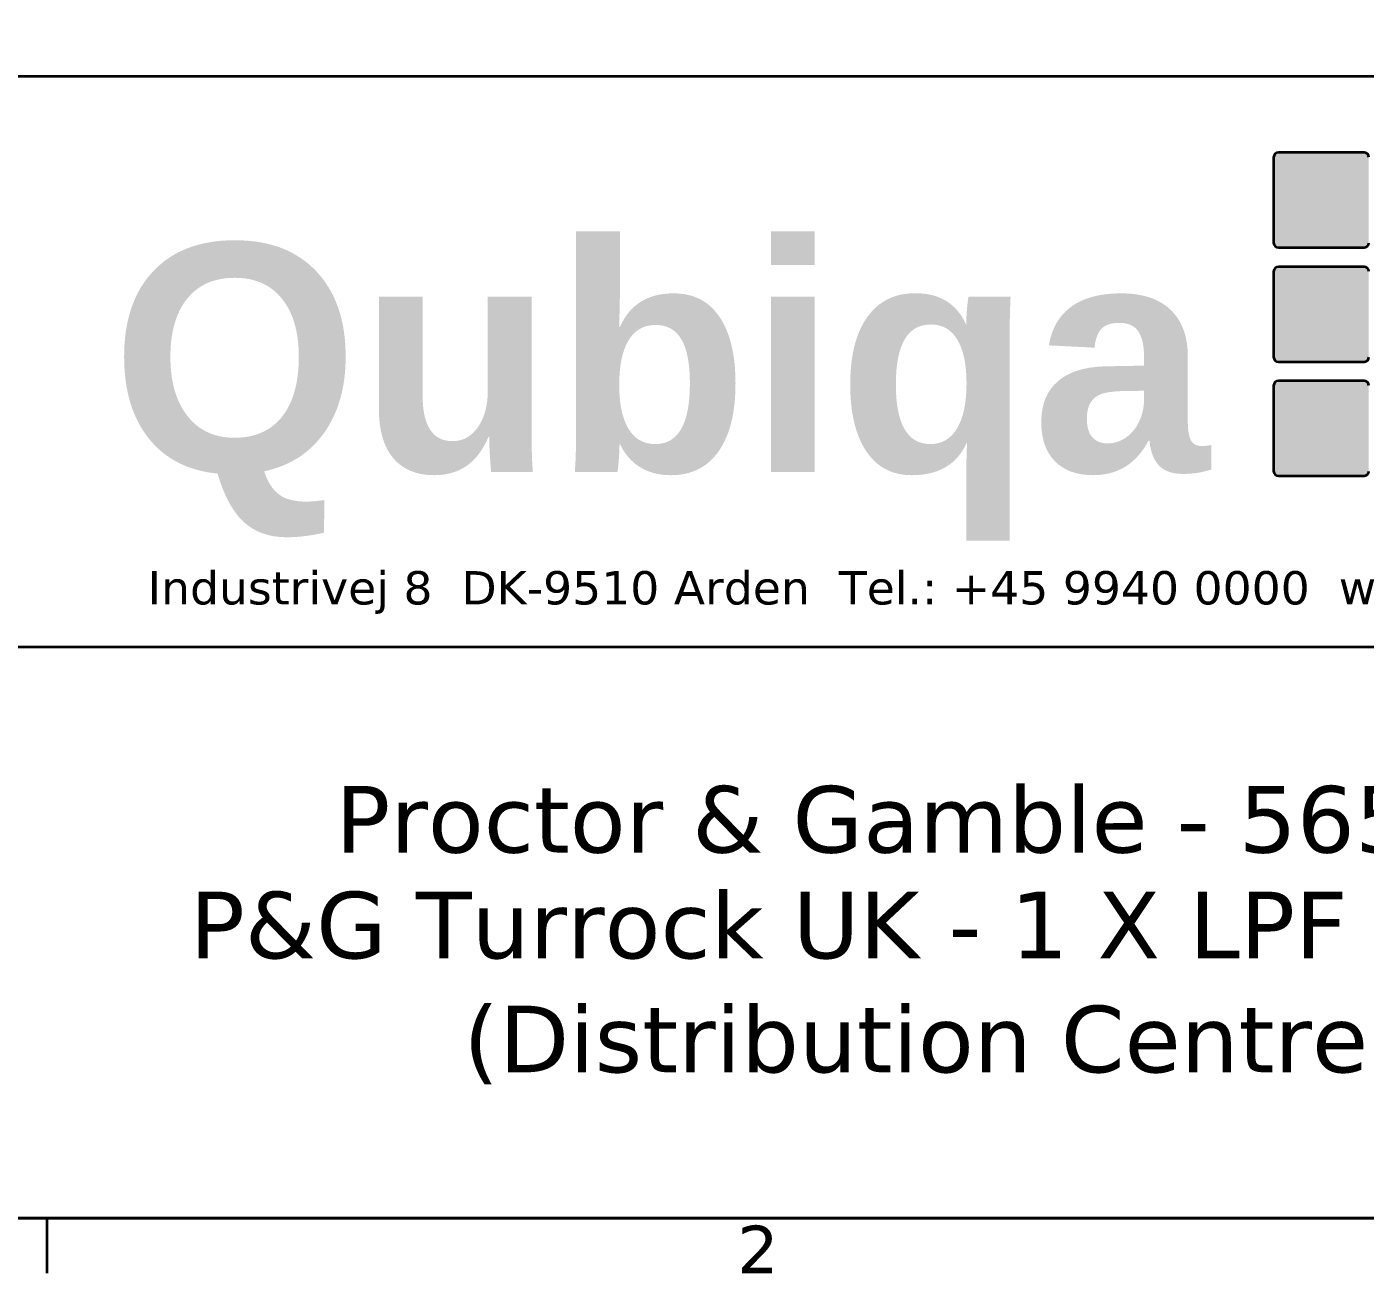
# Model space of a CAD drawing. Header units: millimetres. Extents: x 0 to 67800, y 0 to 42000.
# Drawn here: x 44445 to 51481, y 710 to 7261 of the extents above; entities that cross this region are included whole.
import ezdxf
from ezdxf.enums import TextEntityAlignment as Align

# ---------------------------------------------------------------- set-up
doc = ezdxf.new("R2010")
doc.units = ezdxf.units.MM
doc.header["$LTSCALE"] = 100
for name, color, linetype, lineweight in [('Border (ISO)', 7, 'Continuous', 35), ('Hatch (ISO)', 7, 'Continuous', 18), ('Title (ISO)', 7, 'Continuous', 35)]:
    doc.layers.add(name, color=color, linetype=linetype, lineweight=lineweight)
doc.styles.add('Note Text (ISO)', font='verdana.ttf')
doc.styles.add('Text Style48', font='arial.ttf')
doc.styles.add('Text Style54', font='')
doc.styles.add('Text Style56', font='verdana.ttf')
doc.styles.add('Text Style59', font='verdana.ttf')
doc.styles.add('Text Style60', font='verdana.ttf')
doc.styles.get('Text Style54').set_extended_font_data('Arial', bold=True)

# ---------------------------------------------------------------- blocks, each defined once
blk = doc.blocks.new('Borders Default Border')
at = {"layer": 'Border (ISO)'}
blk.add_line((445.5, 10), (445.5, 7.1), dxfattribs=at)
at = {"layer": 'Border (ISO)', "flags": 128}
blk.add_lwpolyline([(10, 10), (10, 410), (584, 410), (584, 10), (10, 10)], dxfattribs=at)
at = {"layer": 'Border (ISO)', "insert": (481.796, 7.1), "char_height": 2.5, "attachment_point": 7, "style": 'Note Text (ISO)'}
blk.add_mtext('2', dxfattribs=at)
blk = doc.blocks.new('Title Blocks Salg Layout')
at = {"layer": 'Hatch (ISO)'}
h = blk.add_hatch(color=7, dxfattribs=at)
edge = h.paths.add_edge_path()
edge.add_line((126, 65.75), (126, 61.25))
edge.add_arc((126.25, 61.25), 0.25, 180, 270)
edge.add_line((126.25, 61), (130.75, 61))
edge.add_arc((130.75, 61.25), 0.25, 270, 360)
edge.add_line((131, 61.25), (131, 65.75))
edge.add_arc((130.75, 65.75), 0.25, 0, 90)
edge.add_line((130.75, 66), (126.25, 66))
edge.add_arc((126.25, 65.75), 0.25, 90, 180)
h = blk.add_hatch(color=7, dxfattribs=at)
edge = h.paths.add_edge_path()
edge.add_line((131, 55.25), (131, 59.75))
edge.add_arc((130.75, 59.75), 0.25, 0, 90)
edge.add_line((130.75, 60), (126.25, 60))
edge.add_arc((126.25, 59.75), 0.25, 90, 180)
edge.add_line((126, 59.75), (126, 55.25))
edge.add_arc((126.25, 55.25), 0.25, 180, 270)
edge.add_line((126.25, 55), (130.75, 55))
edge.add_arc((130.75, 55.25), 0.25, 270, 360)
h = blk.add_hatch(color=7, dxfattribs=at)
edge = h.paths.add_edge_path()
edge.add_line((126, 53.75), (126, 49.25))
edge.add_arc((126.25, 49.25), 0.25, 180, 270)
edge.add_line((126.25, 49), (130.75, 49))
edge.add_arc((130.75, 49.25), 0.25, 270, 360)
edge.add_line((131, 49.25), (131, 53.75))
edge.add_arc((130.75, 53.75), 0.25, 0, 90)
edge.add_line((130.75, 54), (126.25, 54))
edge.add_arc((126.25, 53.75), 0.25, 90, 180)
at = {"layer": 'Title (ISO)'}
for p, q in [((200, 70), (57, 70)), ((126, 65.75), (126, 61.25)), ((130.75, 66), (126.25, 66)), ((126.25, 61), (130.75, 61)), ((130.75, 60), (126.25, 60)), ((126, 59.75), (126, 55.25)), ((126.25, 55), (130.75, 55)), ((126, 53.75), (126, 49.25)), ((130.75, 54), (126.25, 54)), ((126.25, 49), (130.75, 49)), ((200, 40), (57, 40)), ((57, 10), (200, 10))]:
    blk.add_line(p, q, dxfattribs=at)
for centre, start, end in [((126.25, 65.75), 90, 180), ((130.75, 65.75), 0, 90), ((126.25, 61.25), 180, 270), ((130.75, 61.25), 270, 0), ((126.25, 59.75), 90, 180), ((130.75, 59.75), 0, 90), ((126.25, 55.25), 180, 270), ((130.75, 55.25), 270, 0), ((126.25, 53.75), 90, 180), ((130.75, 53.75), 0, 90), ((126.25, 49.25), 180, 270), ((126.25, 49.25), 180, 270), ((130.75, 49.25), 270, 0)]:
    blk.add_arc(centre, 0.25, start, end, dxfattribs=at)
at = {"layer": 'Title (ISO)', "color": 7, "style": 'Text Style54'}
blk.add_text('Qubiqa', height=12, dxfattribs=at).set_placement((64.88, 61.212), align=Align.TOP_LEFT)
at = {"layer": 'Title (ISO)', "style": 'Text Style56'}
blk.add_text('Industrivej 8  DK-9510 Arden  Tel.: +45 9940 0000  www.qubiqa.com', height=1.75, dxfattribs=at).set_placement((108.5, 42.25), align=Align.CENTER)
at = {"layer": 'Title (ISO)'}
for tag, p, height, style in [('AUTHOR_001', (179.753, 46.25), 2.25, 'Text Style48'), ('CREATION_DATE_001', (179.87, 41.241), 2.25, 'Text Style48'), ('TITLE_001', (76.666, 29.208), 3.5, 'Text Style60'), ('PART_NUMBER_001', (164.676, 22.399), 5, 'Text Style59'), ('SUBJECT_001', (69.02, 23.651), 3.5, 'Text Style60'), ('SUBJECT_002', (83.399, 17.66), 3.5, 'Text Style60'), ('VERSION_001', (189.956, 11.75), 2.5, 'Note Text (ISO)')]:
    blk.add_attdef(tag, p, '', height=height, dxfattribs=dict(at, style=style))
at = {"layer": 'Title (ISO)', "style": 'Note Text (ISO)'}
blk.add_attdef('CATEGORY', text='', height=2.5, dxfattribs=at).set_placement((161.5, 39), align=Align.TOP_LEFT)
at = {"layer": 'Title (ISO)', "color": 8, "true_color": 0x808080, "style": 'Note Text (ISO)'}
blk.add_attdef('KEYWORDS', text='', height=2.5, dxfattribs=at).set_placement((161.5, 13), align=Align.MIDDLE_LEFT)

msp = doc.modelspace()

# ---------------------------------------------------------------- block references
at = {"xscale": 100, "yscale": 100, "zscale": 100}
msp.add_blockref('Borders Default Border', (0, 0), dxfattribs=at)
ref = msp.add_blockref('Title Blocks Salg Layout', (38400, 0), dxfattribs=dict(xscale=100, yscale=100, zscale=100))
ref.add_attrib('TITLE_001', 'Proctor & Gamble - 56502', (46066.62, 2920.77), dxfattribs={"layer": 'Title (ISO)', "height": 350, "style": 'Text Style60'})
ref.add_attrib('SUBJECT_001', 'P&G Turrock UK - 1 X LPF Island', (45301.98, 2365.09), dxfattribs={"layer": 'Title (ISO)', "height": 350, "style": 'Text Style60'})
ref.add_attrib('SUBJECT_002', '(Distribution Centre)', (46739.94, 1766.01), dxfattribs={"layer": 'Title (ISO)', "height": 350, "style": 'Text Style60'})

doc.saveas('drawing.dxf')
